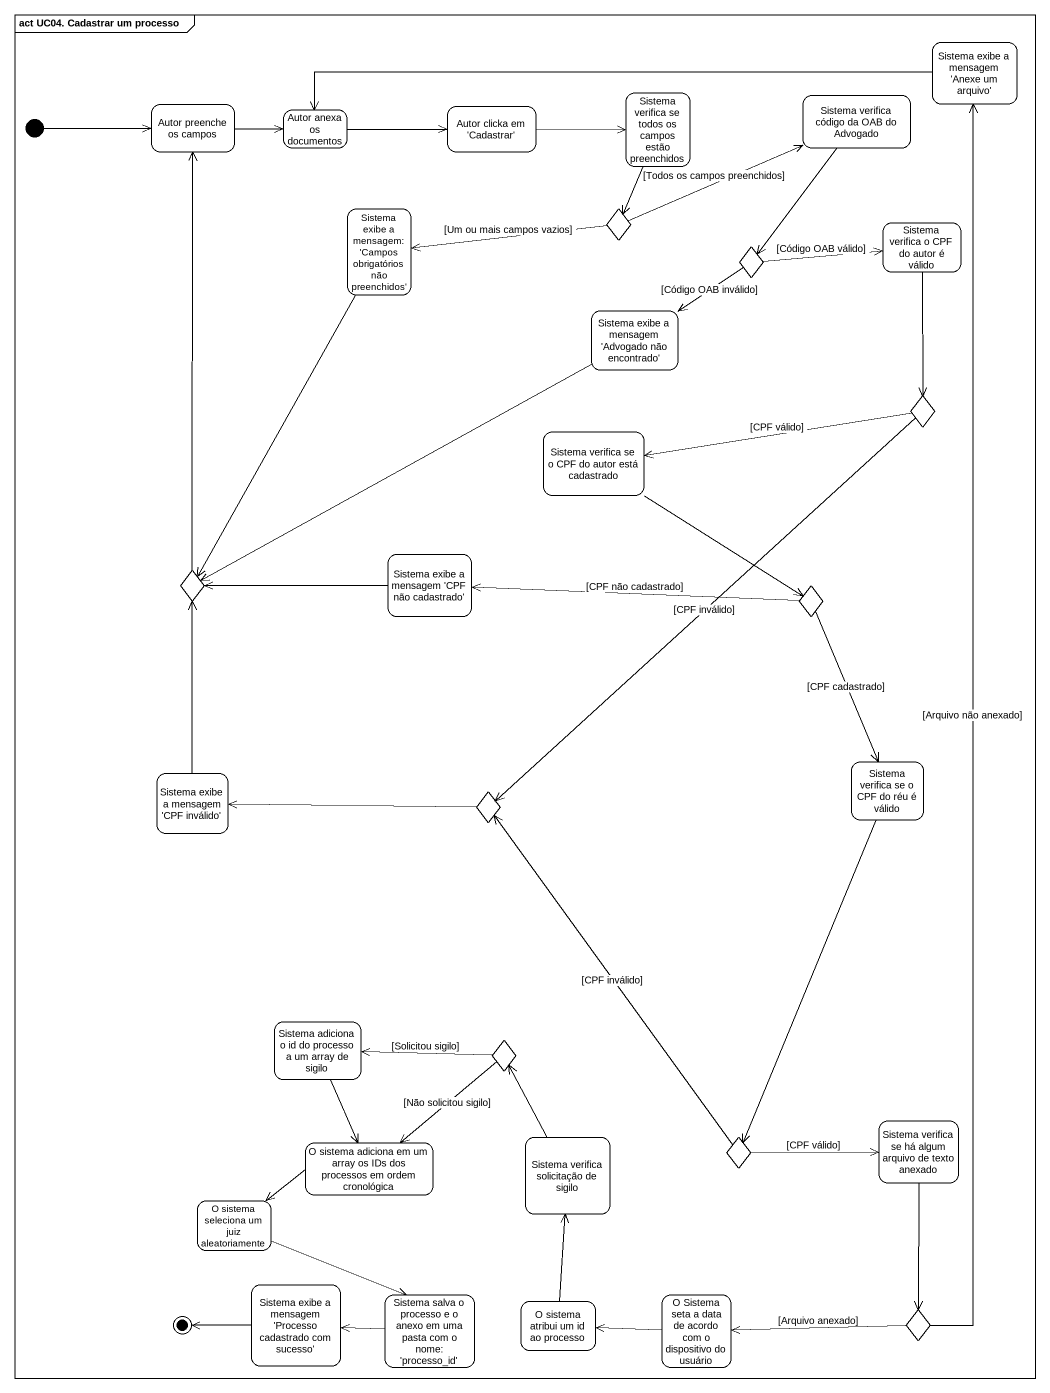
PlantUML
@startuml
mainframe act UC04. Cadastrar um processo
hide empty description
state "Sistema exibe a mensagem 'Anexe um arquivo'" as Sistema_exibe_a_mensagem
state "Autor preenche os campos" as Autor_preenche_os_campos
state "Autor anexa os documentos" as Autor_anexa_os_documentos
state "Autor clicka em 'Cadastrar'" as Autor_clicka_em_Cadastrar
state "Sistema verifica se todos os campos estão preenchidos" as Sistema_verifica_se_todos
state "Sistema verifica código da OAB do Advogado" as Sistema_verifica_código_da
state "Sistema exibe a mensagem: 'Campos obrigatórios não preenchidos'" as Sistema_exibe_a_mensagem_2
state choice1 <<choice>>
state choice2 <<choice>>
state "Sistema verifica o CPF do autor é válido" as Sistema_verifica_o_CPF_do
state "Sistema exibe a mensagem 'Advogado não encontrado'" as Sistema_exibe_a_mensagem_3
state choice3 <<choice>>
state "Sistema verifica se o CPF do autor está cadastrado" as Sistema_verifica_se_o_CPF
state choice4 <<choice>>
state "Sistema exibe a mensagem 'CPF não cadastrado'" as Sistema_exibe_a_mensagem_4
state choice5 <<choice>>
state "Sistema exibe a mensagem 'CPF inválido'" as Sistema_exibe_a_mensagem_5
state "Sistema verifica se o CPF do réu é válido" as Sistema_verifica_se_o_CPF_2
state choice6 <<choice>>
state "Sistema adiciona o id do processo a um array de sigilo" as Sistema_adiciona_o_id_do
state choice7 <<choice>>
state "O sistema adiciona em um array os IDs dos processos em ordem cronológica" as O_sistema_adiciona_em_um
state "Sistema verifica solicitação de sigilo" as Sistema_verifica
state choice8 <<choice>>
state "Sistema verifica se há algum arquivo de texto anexado" as Sistema_verifica_se_há
state "O sistema seleciona um juiz aleatoriamente" as O_sistema_seleciona_um_juiz
state "Sistema exibe a mensagem 'Processo cadastrado com sucesso'" as Sistema_exibe_a_mensagem_6
state "Sistema salva o processo e o anexo em uma pasta com o nome: 'processo_id'" as Sistema_salva_o_processo_e
state "O sistema atribui um id ao processo" as O_sistema_atribui_um_id_ao
state "O Sistema seta a data de acordo com o dispositivo do usuário" as O_Sistema_seta_a_data_de
state choice9 <<choice>>
[*] -right-> Autor_preenche_os_campos
Sistema_exibe_a_mensagem -left-> Autor_anexa_os_documentos
Autor_preenche_os_campos -right-> Autor_anexa_os_documentos
Autor_anexa_os_documentos -right-> Autor_clicka_em_Cadastrar
Autor_clicka_em_Cadastrar -right-> Sistema_verifica_se_todos
Sistema_verifica_se_todos --> choice1
Sistema_verifica_código_da --> choice2
Sistema_exibe_a_mensagem_2 --> choice4
choice1 -right-> Sistema_verifica_código_da : [Todos os campos preenchidos]
choice1 -left-> Sistema_exibe_a_mensagem_2 : [Um ou mais campos vazios]
choice2 -right-> Sistema_verifica_o_CPF_do : [Código OAB válido]
choice2 --> Sistema_exibe_a_mensagem_3 : [Código OAB inválido]
Sistema_verifica_o_CPF_do --> choice3
Sistema_exibe_a_mensagem_3 -left-> choice4
choice3 -left-> Sistema_verifica_se_o_CPF : [CPF válido]
choice3 --> choice6 : [CPF inválido]
Sistema_verifica_se_o_CPF --> choice5
choice4 -up-> Autor_preenche_os_campos
Sistema_exibe_a_mensagem_4 -left-> choice4
choice5 -left-> Sistema_exibe_a_mensagem_4 : [CPF não cadastrado]
choice5 --> Sistema_verifica_se_o_CPF_2 : [CPF cadastrado]
Sistema_exibe_a_mensagem_5 -up-> choice4
Sistema_verifica_se_o_CPF_2 --> choice8
choice6 -left-> Sistema_exibe_a_mensagem_5
Sistema_adiciona_o_id_do --> O_sistema_adiciona_em_um
choice7 -left-> Sistema_adiciona_o_id_do : [Solicitou sigilo]
choice7 --> O_sistema_adiciona_em_um : [Não solicitou sigilo]
O_sistema_adiciona_em_um -left-> O_sistema_seleciona_um_juiz
Sistema_verifica -up-> choice7
choice8 -up-> choice6 : [CPF inválido]
choice8 -right-> Sistema_verifica_se_há : [CPF válido]
Sistema_verifica_se_há --> choice9
O_sistema_seleciona_um_juiz -right-> Sistema_salva_o_processo_e
Sistema_salva_o_processo_e -left-> Sistema_exibe_a_mensagem_6
O_sistema_atribui_um_id_ao -up-> Sistema_verifica
O_Sistema_seta_a_data_de -left-> O_sistema_atribui_um_id_ao
choice9 -up-> Sistema_exibe_a_mensagem : [Arquivo não anexado]
choice9 -left-> O_Sistema_seta_a_data_de : [Arquivo anexado]
Sistema_exibe_a_mensagem_6 -left-> [*]
@enduml
